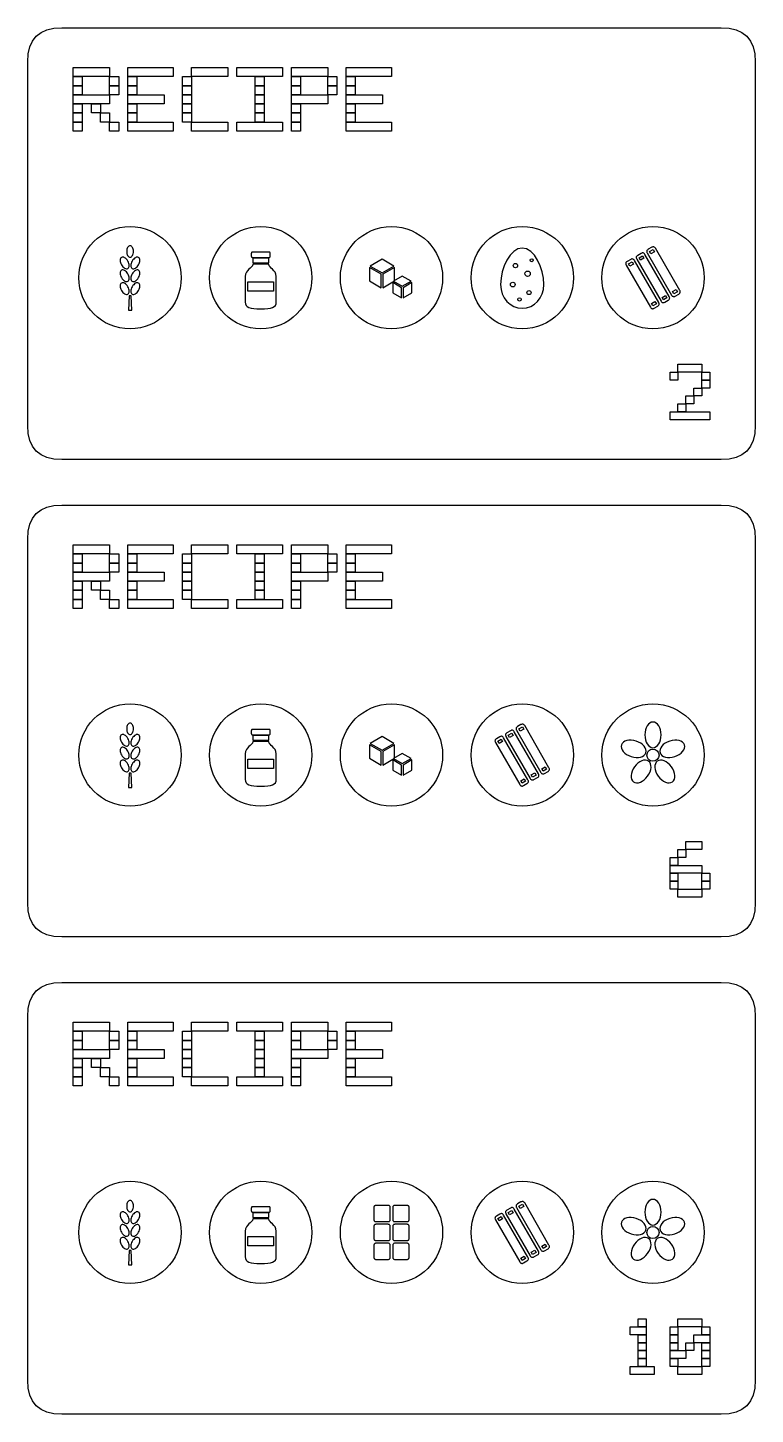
# Model space of a CAD drawing. Extents: x 4 to 272, y 4 to 252.
# Drawn here: x 72 to 136, y 130 to 252 of the extents above; entities that cross this region are included whole.
import ezdxf

# ---------------------------------------------------------------- set-up
doc = ezdxf.new("R2010")
doc.units = 0
doc.layers.add('CUT', color=1, linetype='CONTINUOUS')
doc.layers.add('RASTER', color=7, linetype='CONTINUOUS')

msp = doc.modelspace()

# ---------------------------------------------------------------- linework, layer by layer
at = {"layer": 'CUT'}
for points in [[(72, 249), (72.047, 249.703), (72.188, 250.313), (72.422, 250.828), (72.75, 251.25), (73.172, 251.578), (73.688, 251.813), (74.297, 251.953), (75, 252), (133, 252), (133.703, 251.953), (134.313, 251.813), (134.828, 251.578), (135.25, 251.25), (135.578, 250.828), (135.813, 250.313), (135.953, 249.703), (136, 249), (136, 217), (135.953, 216.297), (135.813, 215.688), (135.578, 215.172), (135.25, 214.75), (134.828, 214.422), (134.313, 214.188), (133.703, 214.047), (133, 214), (75, 214), (74.297, 214.047), (73.688, 214.188), (73.172, 214.422), (72.75, 214.75), (72.422, 215.172), (72.188, 215.688), (72.047, 216.297), (72, 217)], [(72, 207), (72.047, 207.703), (72.188, 208.313), (72.422, 208.828), (72.75, 209.25), (73.172, 209.578), (73.688, 209.813), (74.297, 209.953), (75, 210), (133, 210), (133.703, 209.953), (134.313, 209.813), (134.828, 209.578), (135.25, 209.25), (135.578, 208.828), (135.813, 208.313), (135.953, 207.703), (136, 207), (136, 175), (135.953, 174.297), (135.813, 173.688), (135.578, 173.172), (135.25, 172.75), (134.828, 172.422), (134.313, 172.188), (133.703, 172.047), (133, 172), (75, 172), (74.297, 172.047), (73.688, 172.188), (73.172, 172.422), (72.75, 172.75), (72.422, 173.172), (72.188, 173.688), (72.047, 174.297), (72, 175)], [(72, 165), (72.047, 165.703), (72.188, 166.313), (72.422, 166.828), (72.75, 167.25), (73.172, 167.578), (73.688, 167.813), (74.297, 167.953), (75, 168), (133, 168), (133.703, 167.953), (134.313, 167.813), (134.828, 167.578), (135.25, 167.25), (135.578, 166.828), (135.813, 166.313), (135.953, 165.703), (136, 165), (136, 133), (135.953, 132.297), (135.813, 131.688), (135.578, 131.172), (135.25, 130.75), (134.828, 130.422), (134.313, 130.188), (133.703, 130.047), (133, 130), (75, 130), (74.297, 130.047), (73.688, 130.188), (73.172, 130.422), (72.75, 130.75), (72.422, 131.172), (72.188, 131.688), (72.047, 132.297), (72, 133)]]:
    msp.add_lwpolyline(points, close=True, dxfattribs=at)
at = {"layer": 'RASTER'}
for points in [[(76, 248.5), (79.2, 248.5), (79.2, 247.7), (76, 247.7)], [(76, 247.7), (76.8, 247.7), (76.8, 246.9), (76, 246.9)], [(79.2, 247.7), (80, 247.7), (80, 246.9), (79.2, 246.9)], [(80.8, 248.5), (84.8, 248.5), (84.8, 247.7), (80.8, 247.7)], [(80.8, 247.7), (81.6, 247.7), (81.6, 246.9), (80.8, 246.9)], [(85.6, 247.7), (86.4, 247.7), (86.4, 246.9), (85.6, 246.9)], [(86.4, 248.5), (89.6, 248.5), (89.6, 247.7), (86.4, 247.7)], [(90.4, 248.5), (94.4, 248.5), (94.4, 247.7), (90.4, 247.7)], [(92, 247.7), (92.8, 247.7), (92.8, 246.9), (92, 246.9)], [(95.2, 248.5), (98.4, 248.5), (98.4, 247.7), (95.2, 247.7)], [(95.2, 247.7), (96, 247.7), (96, 246.9), (95.2, 246.9)], [(98.4, 247.7), (99.2, 247.7), (99.2, 246.9), (98.4, 246.9)], [(100, 248.5), (104, 248.5), (104, 247.7), (100, 247.7)], [(100, 247.7), (100.8, 247.7), (100.8, 246.9), (100, 246.9)], [(76, 246.9), (76.8, 246.9), (76.8, 246.1), (76, 246.1)], [(79.2, 246.9), (80, 246.9), (80, 246.1), (79.2, 246.1)], [(80.8, 246.9), (81.6, 246.9), (81.6, 246.1), (80.8, 246.1)], [(85.6, 246.9), (86.4, 246.9), (86.4, 246.1), (85.6, 246.1)], [(92, 246.9), (92.8, 246.9), (92.8, 246.1), (92, 246.1)], [(95.2, 246.9), (96, 246.9), (96, 246.1), (95.2, 246.1)], [(98.4, 246.9), (99.2, 246.9), (99.2, 246.1), (98.4, 246.1)], [(100, 246.9), (100.8, 246.9), (100.8, 246.1), (100, 246.1)], [(76, 246.1), (79.2, 246.1), (79.2, 245.3), (76, 245.3)], [(76, 245.3), (76.8, 245.3), (76.8, 244.5), (76, 244.5)], [(77.6, 245.3), (78.4, 245.3), (78.4, 244.5), (77.6, 244.5)], [(80.8, 246.1), (84, 246.1), (84, 245.3), (80.8, 245.3)], [(80.8, 245.3), (81.6, 245.3), (81.6, 244.5), (80.8, 244.5)], [(85.6, 246.1), (86.4, 246.1), (86.4, 245.3), (85.6, 245.3)], [(85.6, 245.3), (86.4, 245.3), (86.4, 244.5), (85.6, 244.5)], [(92, 246.1), (92.8, 246.1), (92.8, 245.3), (92, 245.3)], [(92, 245.3), (92.8, 245.3), (92.8, 244.5), (92, 244.5)], [(95.2, 246.1), (98.4, 246.1), (98.4, 245.3), (95.2, 245.3)], [(95.2, 245.3), (96, 245.3), (96, 244.5), (95.2, 244.5)], [(100, 246.1), (103.2, 246.1), (103.2, 245.3), (100, 245.3)], [(100, 245.3), (100.8, 245.3), (100.8, 244.5), (100, 244.5)], [(76, 244.5), (76.8, 244.5), (76.8, 243.7), (76, 243.7)], [(78.4, 244.5), (79.2, 244.5), (79.2, 243.7), (78.4, 243.7)], [(80.8, 244.5), (81.6, 244.5), (81.6, 243.7), (80.8, 243.7)], [(85.6, 244.5), (86.4, 244.5), (86.4, 243.7), (85.6, 243.7)], [(92, 244.5), (92.8, 244.5), (92.8, 243.7), (92, 243.7)], [(95.2, 244.5), (96, 244.5), (96, 243.7), (95.2, 243.7)], [(100, 244.5), (100.8, 244.5), (100.8, 243.7), (100, 243.7)], [(76, 243.7), (76.8, 243.7), (76.8, 242.9), (76, 242.9)], [(79.2, 243.7), (80, 243.7), (80, 242.9), (79.2, 242.9)], [(80.8, 243.7), (84.8, 243.7), (84.8, 242.9), (80.8, 242.9)], [(86.4, 243.7), (89.6, 243.7), (89.6, 242.9), (86.4, 242.9)], [(90.4, 243.7), (94.4, 243.7), (94.4, 242.9), (90.4, 242.9)], [(95.2, 243.7), (96, 243.7), (96, 242.9), (95.2, 242.9)], [(100, 243.7), (104, 243.7), (104, 242.9), (100, 242.9)], [(80.808, 231.47), (80.745, 231.565), (80.676, 231.648), (80.602, 231.715), (80.525, 231.768), (80.449, 231.803), (80.375, 231.821), (80.305, 231.818), (80.243, 231.795), (80.191, 231.753), (80.155, 231.694), (80.133, 231.621), (80.125, 231.537), (80.132, 231.445), (80.154, 231.347), (80.191, 231.245), (80.242, 231.143), (80.304, 231.048), (80.374, 230.966), (80.448, 230.898), (80.524, 230.846), (80.601, 230.81), (80.675, 230.793), (80.744, 230.795), (80.807, 230.818), (80.858, 230.861), (80.895, 230.92), (80.917, 230.993), (80.924, 231.077), (80.917, 231.169), (80.895, 231.267), (80.859, 231.368), (80.808, 231.47)], [(81.297, 232.317), (81.291, 232.418), (81.274, 232.513), (81.246, 232.599), (81.21, 232.674), (81.166, 232.735), (81.116, 232.782), (81.06, 232.811), (81, 232.822), (80.94, 232.811), (80.884, 232.782), (80.834, 232.735), (80.79, 232.674), (80.754, 232.599), (80.726, 232.513), (80.709, 232.418), (80.703, 232.317), (80.709, 232.215), (80.726, 232.12), (80.754, 232.034), (80.79, 231.96), (80.834, 231.898), (80.884, 231.851), (80.94, 231.822), (81, 231.812), (81.06, 231.822), (81.116, 231.851), (81.166, 231.898), (81.21, 231.96), (81.246, 232.034), (81.274, 232.12), (81.291, 232.215), (81.297, 232.317)], [(81.758, 231.143), (81.809, 231.245), (81.846, 231.347), (81.868, 231.445), (81.875, 231.537), (81.867, 231.621), (81.845, 231.694), (81.809, 231.753), (81.757, 231.795), (81.695, 231.818), (81.625, 231.821), (81.551, 231.803), (81.475, 231.768), (81.398, 231.715), (81.324, 231.648), (81.255, 231.565), (81.192, 231.47), (81.141, 231.368), (81.105, 231.267), (81.083, 231.169), (81.076, 231.077), (81.083, 230.993), (81.105, 230.92), (81.142, 230.861), (81.193, 230.818), (81.256, 230.795), (81.325, 230.793), (81.399, 230.81), (81.476, 230.846), (81.552, 230.898), (81.626, 230.966), (81.696, 231.048), (81.758, 231.143)], [(91.668, 232.138), (91.668, 231.901), (91.67, 231.873), (91.676, 231.849), (91.685, 231.828), (91.698, 231.812), (91.715, 231.799), (91.735, 231.789), (91.759, 231.784), (91.787, 231.782), (93.213, 231.782), (93.241, 231.784), (93.265, 231.789), (93.285, 231.799), (93.302, 231.812), (93.315, 231.828), (93.324, 231.849), (93.33, 231.873), (93.332, 231.901), (93.332, 232.138), (93.33, 232.166), (93.324, 232.19), (93.315, 232.211), (93.302, 232.228), (93.285, 232.24), (93.265, 232.25), (93.241, 232.255), (93.213, 232.257), (91.787, 232.257), (91.759, 232.255), (91.735, 232.25), (91.715, 232.24), (91.698, 232.228), (91.685, 232.211), (91.676, 232.19), (91.67, 232.166), (91.668, 232.138)], [(115.5, 232.614), (115.111, 232.534), (114.752, 232.313), (114.429, 231.975), (114.149, 231.544), (113.919, 231.047), (113.746, 230.509), (113.637, 229.953), (113.599, 229.406), (113.637, 228.976), (113.746, 228.58), (113.919, 228.226), (114.149, 227.921), (114.429, 227.672), (114.752, 227.485), (115.111, 227.368), (115.5, 227.327), (115.889, 227.368), (116.248, 227.485), (116.571, 227.672), (116.851, 227.921), (117.081, 228.226), (117.254, 228.58), (117.363, 228.976), (117.401, 229.406), (117.363, 229.953), (117.254, 230.509), (117.081, 231.047), (116.851, 231.544), (116.571, 231.975), (116.248, 232.313), (115.889, 232.534), (115.5, 232.614)], [(125.571, 231.644), (127.709, 227.94), (127.74, 227.894), (127.774, 227.858), (127.81, 227.832), (127.85, 227.816), (127.892, 227.81), (127.936, 227.814), (127.984, 227.829), (128.034, 227.853), (128.342, 228.031), (128.389, 228.062), (128.425, 228.096), (128.451, 228.133), (128.467, 228.172), (128.473, 228.214), (128.468, 228.259), (128.454, 228.306), (128.429, 228.356), (126.291, 232.06), (126.26, 232.106), (126.226, 232.142), (126.19, 232.168), (126.15, 232.184), (126.108, 232.19), (126.064, 232.186), (126.016, 232.171), (125.966, 232.147), (125.658, 231.969), (125.611, 231.938), (125.575, 231.904), (125.549, 231.867), (125.533, 231.828), (125.527, 231.786), (125.532, 231.741), (125.546, 231.694), (125.571, 231.644)], [(125.776, 231.763), (126.085, 231.941), (126.204, 231.735), (125.895, 231.557), (125.776, 231.763)], [(126.497, 232.179), (128.635, 228.475), (128.666, 228.428), (128.7, 228.392), (128.736, 228.366), (128.776, 228.35), (128.818, 228.344), (128.862, 228.349), (128.91, 228.363), (128.96, 228.388), (129.268, 228.566), (129.315, 228.597), (129.351, 228.631), (129.377, 228.667), (129.393, 228.707), (129.399, 228.748), (129.394, 228.793), (129.38, 228.841), (129.355, 228.891), (127.217, 232.594), (127.186, 232.641), (127.152, 232.677), (127.116, 232.703), (127.076, 232.719), (127.034, 232.725), (126.99, 232.72), (126.942, 232.706), (126.892, 232.681), (126.584, 232.503), (126.537, 232.472), (126.501, 232.438), (126.475, 232.402), (126.459, 232.363), (126.453, 232.321), (126.458, 232.276), (126.472, 232.229), (126.497, 232.179)], [(126.702, 232.297), (127.011, 232.476), (127.13, 232.27), (126.821, 232.092), (126.702, 232.297)], [(80.808, 230.342), (80.745, 230.437), (80.676, 230.519), (80.602, 230.587), (80.525, 230.639), (80.449, 230.675), (80.375, 230.692), (80.305, 230.69), (80.243, 230.667), (80.191, 230.624), (80.155, 230.565), (80.133, 230.492), (80.125, 230.408), (80.132, 230.316), (80.154, 230.218), (80.191, 230.117), (80.242, 230.015), (80.304, 229.92), (80.374, 229.837), (80.448, 229.77), (80.524, 229.717), (80.601, 229.682), (80.675, 229.664), (80.744, 229.667), (80.807, 229.69), (80.858, 229.732), (80.895, 229.791), (80.917, 229.864), (80.924, 229.948), (80.917, 230.04), (80.895, 230.138), (80.859, 230.24), (80.808, 230.342)], [(81.758, 230.015), (81.809, 230.117), (81.846, 230.218), (81.868, 230.316), (81.875, 230.408), (81.867, 230.492), (81.845, 230.565), (81.809, 230.624), (81.757, 230.667), (81.695, 230.69), (81.625, 230.692), (81.551, 230.675), (81.475, 230.639), (81.398, 230.587), (81.324, 230.519), (81.255, 230.437), (81.192, 230.342), (81.141, 230.24), (81.105, 230.138), (81.083, 230.04), (81.076, 229.948), (81.083, 229.864), (81.105, 229.791), (81.142, 229.732), (81.193, 229.69), (81.256, 229.667), (81.325, 229.664), (81.399, 229.682), (81.476, 229.717), (81.552, 229.77), (81.626, 229.837), (81.696, 229.92), (81.758, 230.015)], [(91.787, 231.188), (91.759, 231.064), (91.685, 230.954), (91.58, 230.85), (91.461, 230.743), (91.341, 230.624), (91.236, 230.486), (91.162, 230.321), (91.134, 230.119), (91.134, 227.862), (91.154, 227.7), (91.214, 227.568), (91.315, 227.465), (91.461, 227.386), (91.65, 227.33), (91.886, 227.294), (92.168, 227.274), (92.5, 227.268), (92.832, 227.274), (93.114, 227.294), (93.35, 227.33), (93.54, 227.386), (93.685, 227.465), (93.786, 227.568), (93.846, 227.7), (93.866, 227.862), (93.866, 230.119), (93.838, 230.321), (93.764, 230.486), (93.659, 230.624), (93.54, 230.743), (93.42, 230.85), (93.315, 230.954), (93.241, 231.064), (93.213, 231.188), (91.787, 231.188)], [(91.787, 231.723), (91.787, 231.307), (93.213, 231.307), (93.213, 231.723), (91.787, 231.723)], [(102.062, 230.909), (102.062, 229.721), (103.096, 229.127), (103.096, 230.315), (102.062, 230.909)], [(103.168, 231.628), (102.135, 231.034), (103.168, 230.44), (104.202, 231.034), (103.168, 231.628)], [(103.241, 230.315), (103.241, 229.127), (104.274, 229.721), (104.274, 230.909), (103.241, 230.315)], [(124.645, 231.109), (126.783, 227.406), (126.814, 227.359), (126.848, 227.323), (126.884, 227.297), (126.924, 227.281), (126.966, 227.275), (127.01, 227.28), (127.058, 227.294), (127.108, 227.319), (127.416, 227.497), (127.463, 227.528), (127.499, 227.562), (127.525, 227.598), (127.541, 227.637), (127.547, 227.679), (127.542, 227.724), (127.528, 227.771), (127.503, 227.821), (125.365, 231.525), (125.334, 231.572), (125.3, 231.608), (125.264, 231.634), (125.224, 231.65), (125.182, 231.656), (125.138, 231.651), (125.09, 231.637), (125.04, 231.612), (124.732, 231.434), (124.685, 231.403), (124.649, 231.369), (124.623, 231.333), (124.607, 231.293), (124.601, 231.252), (124.606, 231.207), (124.62, 231.159), (124.645, 231.109)], [(124.851, 231.228), (125.159, 231.406), (125.278, 231.201), (124.969, 231.022), (124.851, 231.228)], [(80.808, 229.213), (80.745, 229.308), (80.676, 229.39), (80.602, 229.458), (80.525, 229.511), (80.449, 229.546), (80.375, 229.563), (80.305, 229.561), (80.243, 229.538), (80.191, 229.495), (80.155, 229.436), (80.133, 229.364), (80.125, 229.28), (80.132, 229.187), (80.154, 229.089), (80.191, 228.988), (80.242, 228.886), (80.304, 228.791), (80.374, 228.709), (80.448, 228.641), (80.524, 228.589), (80.601, 228.553), (80.675, 228.536), (80.744, 228.538), (80.807, 228.561), (80.858, 228.604), (80.895, 228.663), (80.917, 228.736), (80.924, 228.82), (80.917, 228.912), (80.895, 229.01), (80.859, 229.111), (80.808, 229.213)], [(81.758, 228.886), (81.809, 228.988), (81.846, 229.089), (81.868, 229.187), (81.875, 229.28), (81.867, 229.364), (81.845, 229.436), (81.809, 229.495), (81.757, 229.538), (81.695, 229.561), (81.625, 229.563), (81.551, 229.546), (81.475, 229.511), (81.398, 229.458), (81.324, 229.39), (81.255, 229.308), (81.192, 229.213), (81.141, 229.111), (81.105, 229.01), (81.083, 228.912), (81.076, 228.82), (81.083, 228.736), (81.105, 228.663), (81.142, 228.604), (81.193, 228.561), (81.256, 228.538), (81.325, 228.536), (81.399, 228.553), (81.476, 228.589), (81.552, 228.641), (81.626, 228.709), (81.696, 228.791), (81.758, 228.886)], [(91.371, 229.644), (93.629, 229.644), (93.629, 228.812), (91.371, 228.812), (91.371, 229.644)], [(104.103, 229.572), (104.103, 228.681), (104.878, 228.236), (104.878, 229.127), (104.103, 229.572)], [(104.95, 230.143), (104.175, 229.697), (104.95, 229.252), (105.726, 229.697), (104.95, 230.143)], [(105.023, 229.127), (105.023, 228.236), (105.798, 228.681), (105.798, 229.572), (105.023, 229.127)], [(80.911, 228.396), (80.852, 227.149), (81.149, 227.149), (81.089, 228.396), (80.911, 228.396)], [(127.796, 228.265), (128.105, 228.443), (128.224, 228.237), (127.915, 228.059), (127.796, 228.265)], [(128.722, 228.799), (129.031, 228.978), (129.149, 228.772), (128.841, 228.594), (128.722, 228.799)], [(126.87, 227.73), (127.179, 227.908), (127.298, 227.703), (126.989, 227.524), (126.87, 227.73)], [(129.2, 222.4), (131.3, 222.4), (131.3, 221.7), (129.2, 221.7)], [(128.5, 221.7), (129.2, 221.7), (129.2, 221), (128.5, 221)], [(131.3, 221.7), (132, 221.7), (132, 221), (131.3, 221)], [(131.3, 221), (132, 221), (132, 220.3), (131.3, 220.3)], [(129.9, 219.6), (130.6, 219.6), (130.6, 218.9), (129.9, 218.9)], [(130.6, 220.3), (131.3, 220.3), (131.3, 219.6), (130.6, 219.6)], [(129.2, 218.9), (129.9, 218.9), (129.9, 218.2), (129.2, 218.2)], [(128.5, 218.2), (132, 218.2), (132, 217.5), (128.5, 217.5)], [(76, 206.5), (79.2, 206.5), (79.2, 205.7), (76, 205.7)], [(80.8, 206.5), (84.8, 206.5), (84.8, 205.7), (80.8, 205.7)], [(86.4, 206.5), (89.6, 206.5), (89.6, 205.7), (86.4, 205.7)], [(90.4, 206.5), (94.4, 206.5), (94.4, 205.7), (90.4, 205.7)], [(95.2, 206.5), (98.4, 206.5), (98.4, 205.7), (95.2, 205.7)], [(100, 206.5), (104, 206.5), (104, 205.7), (100, 205.7)], [(76, 205.7), (76.8, 205.7), (76.8, 204.9), (76, 204.9)], [(79.2, 205.7), (80, 205.7), (80, 204.9), (79.2, 204.9)], [(80.8, 205.7), (81.6, 205.7), (81.6, 204.9), (80.8, 204.9)], [(85.6, 205.7), (86.4, 205.7), (86.4, 204.9), (85.6, 204.9)], [(92, 205.7), (92.8, 205.7), (92.8, 204.9), (92, 204.9)], [(95.2, 205.7), (96, 205.7), (96, 204.9), (95.2, 204.9)], [(98.4, 205.7), (99.2, 205.7), (99.2, 204.9), (98.4, 204.9)], [(100, 205.7), (100.8, 205.7), (100.8, 204.9), (100, 204.9)], [(76, 204.9), (76.8, 204.9), (76.8, 204.1), (76, 204.1)], [(76, 204.1), (79.2, 204.1), (79.2, 203.3), (76, 203.3)], [(79.2, 204.9), (80, 204.9), (80, 204.1), (79.2, 204.1)], [(80.8, 204.9), (81.6, 204.9), (81.6, 204.1), (80.8, 204.1)], [(80.8, 204.1), (84, 204.1), (84, 203.3), (80.8, 203.3)], [(85.6, 204.9), (86.4, 204.9), (86.4, 204.1), (85.6, 204.1)], [(85.6, 204.1), (86.4, 204.1), (86.4, 203.3), (85.6, 203.3)], [(92, 204.9), (92.8, 204.9), (92.8, 204.1), (92, 204.1)], [(92, 204.1), (92.8, 204.1), (92.8, 203.3), (92, 203.3)], [(95.2, 204.9), (96, 204.9), (96, 204.1), (95.2, 204.1)], [(95.2, 204.1), (98.4, 204.1), (98.4, 203.3), (95.2, 203.3)], [(98.4, 204.9), (99.2, 204.9), (99.2, 204.1), (98.4, 204.1)], [(100, 204.9), (100.8, 204.9), (100.8, 204.1), (100, 204.1)], [(100, 204.1), (103.2, 204.1), (103.2, 203.3), (100, 203.3)], [(76, 203.3), (76.8, 203.3), (76.8, 202.5), (76, 202.5)], [(77.6, 203.3), (78.4, 203.3), (78.4, 202.5), (77.6, 202.5)], [(80.8, 203.3), (81.6, 203.3), (81.6, 202.5), (80.8, 202.5)], [(85.6, 203.3), (86.4, 203.3), (86.4, 202.5), (85.6, 202.5)], [(92, 203.3), (92.8, 203.3), (92.8, 202.5), (92, 202.5)], [(95.2, 203.3), (96, 203.3), (96, 202.5), (95.2, 202.5)], [(100, 203.3), (100.8, 203.3), (100.8, 202.5), (100, 202.5)], [(76, 202.5), (76.8, 202.5), (76.8, 201.7), (76, 201.7)], [(76, 201.7), (76.8, 201.7), (76.8, 200.9), (76, 200.9)], [(78.4, 202.5), (79.2, 202.5), (79.2, 201.7), (78.4, 201.7)], [(79.2, 201.7), (80, 201.7), (80, 200.9), (79.2, 200.9)], [(80.8, 202.5), (81.6, 202.5), (81.6, 201.7), (80.8, 201.7)], [(80.8, 201.7), (84.8, 201.7), (84.8, 200.9), (80.8, 200.9)], [(85.6, 202.5), (86.4, 202.5), (86.4, 201.7), (85.6, 201.7)], [(86.4, 201.7), (89.6, 201.7), (89.6, 200.9), (86.4, 200.9)], [(90.4, 201.7), (94.4, 201.7), (94.4, 200.9), (90.4, 200.9)], [(92, 202.5), (92.8, 202.5), (92.8, 201.7), (92, 201.7)], [(95.2, 202.5), (96, 202.5), (96, 201.7), (95.2, 201.7)], [(95.2, 201.7), (96, 201.7), (96, 200.9), (95.2, 200.9)], [(100, 202.5), (100.8, 202.5), (100.8, 201.7), (100, 201.7)], [(100, 201.7), (104, 201.7), (104, 200.9), (100, 200.9)], [(81.297, 190.317), (81.291, 190.418), (81.274, 190.513), (81.246, 190.599), (81.21, 190.674), (81.166, 190.735), (81.116, 190.782), (81.06, 190.811), (81, 190.822), (80.94, 190.811), (80.884, 190.782), (80.834, 190.735), (80.79, 190.674), (80.754, 190.599), (80.726, 190.513), (80.709, 190.418), (80.703, 190.317), (80.709, 190.215), (80.726, 190.12), (80.754, 190.034), (80.79, 189.96), (80.834, 189.898), (80.884, 189.851), (80.94, 189.822), (81, 189.812), (81.06, 189.822), (81.116, 189.851), (81.166, 189.898), (81.21, 189.96), (81.246, 190.034), (81.274, 190.12), (81.291, 190.215), (81.297, 190.317)], [(114.997, 190.179), (117.135, 186.475), (117.166, 186.428), (117.2, 186.392), (117.236, 186.366), (117.276, 186.35), (117.318, 186.344), (117.362, 186.349), (117.41, 186.363), (117.46, 186.388), (117.768, 186.566), (117.815, 186.597), (117.851, 186.631), (117.877, 186.667), (117.893, 186.707), (117.899, 186.748), (117.894, 186.793), (117.88, 186.841), (117.855, 186.891), (115.717, 190.594), (115.686, 190.641), (115.652, 190.677), (115.616, 190.703), (115.576, 190.719), (115.534, 190.725), (115.49, 190.72), (115.442, 190.706), (115.392, 190.681), (115.084, 190.503), (115.037, 190.472), (115.001, 190.438), (114.975, 190.402), (114.959, 190.363), (114.953, 190.321), (114.958, 190.276), (114.972, 190.229), (114.997, 190.179)], [(115.202, 190.297), (115.511, 190.476), (115.63, 190.27), (115.321, 190.092), (115.202, 190.297)], [(127.713, 189.782), (127.698, 190.009), (127.657, 190.221), (127.591, 190.413), (127.504, 190.58), (127.399, 190.718), (127.277, 190.822), (127.144, 190.888), (127, 190.911), (126.856, 190.888), (126.723, 190.822), (126.601, 190.718), (126.496, 190.58), (126.409, 190.413), (126.343, 190.221), (126.302, 190.009), (126.287, 189.782), (126.302, 189.555), (126.343, 189.343), (126.409, 189.151), (126.496, 188.984), (126.601, 188.846), (126.723, 188.742), (126.856, 188.676), (127, 188.653), (127.144, 188.676), (127.277, 188.742), (127.399, 188.846), (127.504, 188.984), (127.591, 189.151), (127.657, 189.343), (127.698, 189.555), (127.713, 189.782)], [(80.808, 189.47), (80.745, 189.565), (80.676, 189.648), (80.602, 189.715), (80.525, 189.768), (80.449, 189.803), (80.375, 189.821), (80.305, 189.818), (80.243, 189.795), (80.191, 189.753), (80.155, 189.694), (80.133, 189.621), (80.125, 189.537), (80.132, 189.445), (80.154, 189.347), (80.191, 189.245), (80.242, 189.143), (80.304, 189.048), (80.374, 188.966), (80.448, 188.898), (80.524, 188.846), (80.601, 188.81), (80.675, 188.793), (80.744, 188.795), (80.807, 188.818), (80.858, 188.861), (80.895, 188.92), (80.917, 188.993), (80.924, 189.077), (80.917, 189.169), (80.895, 189.267), (80.859, 189.368), (80.808, 189.47)], [(81.758, 189.143), (81.809, 189.245), (81.846, 189.347), (81.868, 189.445), (81.875, 189.537), (81.867, 189.621), (81.845, 189.694), (81.809, 189.753), (81.757, 189.795), (81.695, 189.818), (81.625, 189.821), (81.551, 189.803), (81.475, 189.768), (81.398, 189.715), (81.324, 189.648), (81.255, 189.565), (81.192, 189.47), (81.141, 189.368), (81.105, 189.267), (81.083, 189.169), (81.076, 189.077), (81.083, 188.993), (81.105, 188.92), (81.142, 188.861), (81.193, 188.818), (81.256, 188.795), (81.325, 188.793), (81.399, 188.81), (81.476, 188.846), (81.552, 188.898), (81.626, 188.966), (81.696, 189.048), (81.758, 189.143)], [(91.787, 189.188), (91.759, 189.064), (91.685, 188.954), (91.58, 188.85), (91.461, 188.743), (91.341, 188.624), (91.236, 188.486), (91.162, 188.321), (91.134, 188.119), (91.134, 185.862), (91.154, 185.7), (91.214, 185.568), (91.315, 185.465), (91.461, 185.386), (91.65, 185.33), (91.886, 185.294), (92.168, 185.274), (92.5, 185.268), (92.832, 185.274), (93.114, 185.294), (93.35, 185.33), (93.54, 185.386), (93.685, 185.465), (93.786, 185.568), (93.846, 185.7), (93.866, 185.862), (93.866, 188.119), (93.838, 188.321), (93.764, 188.486), (93.659, 188.624), (93.54, 188.743), (93.42, 188.85), (93.315, 188.954), (93.241, 189.064), (93.213, 189.188), (91.787, 189.188)], [(91.668, 190.138), (91.668, 189.901), (91.67, 189.873), (91.676, 189.849), (91.685, 189.828), (91.698, 189.812), (91.715, 189.799), (91.735, 189.789), (91.759, 189.784), (91.787, 189.782), (93.213, 189.782), (93.241, 189.784), (93.265, 189.789), (93.285, 189.799), (93.302, 189.812), (93.315, 189.828), (93.324, 189.849), (93.33, 189.873), (93.332, 189.901), (93.332, 190.138), (93.33, 190.166), (93.324, 190.19), (93.315, 190.211), (93.302, 190.228), (93.285, 190.24), (93.265, 190.25), (93.241, 190.255), (93.213, 190.257), (91.787, 190.257), (91.759, 190.255), (91.735, 190.25), (91.715, 190.24), (91.698, 190.228), (91.685, 190.211), (91.676, 190.19), (91.67, 190.166), (91.668, 190.138)], [(91.787, 189.723), (91.787, 189.307), (93.213, 189.307), (93.213, 189.723), (91.787, 189.723)], [(103.168, 189.628), (102.135, 189.034), (103.168, 188.44), (104.202, 189.034), (103.168, 189.628)], [(113.145, 189.109), (115.283, 185.406), (115.314, 185.359), (115.348, 185.323), (115.384, 185.297), (115.424, 185.281), (115.466, 185.275), (115.51, 185.28), (115.558, 185.294), (115.608, 185.319), (115.916, 185.497), (115.963, 185.528), (115.999, 185.562), (116.025, 185.598), (116.041, 185.637), (116.047, 185.679), (116.042, 185.724), (116.028, 185.771), (116.003, 185.821), (113.865, 189.525), (113.834, 189.572), (113.8, 189.608), (113.764, 189.634), (113.724, 189.65), (113.682, 189.656), (113.638, 189.651), (113.59, 189.637), (113.54, 189.612), (113.232, 189.434), (113.185, 189.403), (113.149, 189.369), (113.123, 189.333), (113.107, 189.293), (113.101, 189.252), (113.106, 189.207), (113.12, 189.159), (113.145, 189.109)], [(113.351, 189.228), (113.659, 189.406), (113.778, 189.201), (113.469, 189.022), (113.351, 189.228)], [(114.071, 189.644), (116.209, 185.94), (116.24, 185.894), (116.274, 185.858), (116.31, 185.832), (116.35, 185.816), (116.392, 185.81), (116.436, 185.814), (116.484, 185.829), (116.534, 185.853), (116.842, 186.031), (116.889, 186.062), (116.925, 186.096), (116.951, 186.133), (116.967, 186.172), (116.973, 186.214), (116.968, 186.259), (116.954, 186.306), (116.929, 186.356), (114.791, 190.06), (114.76, 190.106), (114.726, 190.142), (114.69, 190.168), (114.65, 190.184), (114.608, 190.19), (114.564, 190.186), (114.516, 190.171), (114.466, 190.147), (114.158, 189.969), (114.111, 189.938), (114.075, 189.904), (114.049, 189.867), (114.033, 189.828), (114.027, 189.786), (114.032, 189.741), (114.046, 189.694), (114.071, 189.644)], [(114.276, 189.763), (114.585, 189.941), (114.704, 189.735), (114.395, 189.557), (114.276, 189.763)], [(125.525, 189.229), (125.305, 189.285), (125.09, 189.311), (124.888, 189.308), (124.702, 189.277), (124.538, 189.219), (124.402, 189.136), (124.298, 189.029), (124.232, 188.899), (124.209, 188.756), (124.23, 188.608), (124.292, 188.461), (124.39, 188.318), (124.522, 188.184), (124.684, 188.062), (124.873, 187.957), (125.085, 187.873), (125.306, 187.816), (125.52, 187.79), (125.723, 187.794), (125.908, 187.825), (126.072, 187.882), (126.208, 187.965), (126.312, 188.072), (126.379, 188.202), (126.401, 188.346), (126.38, 188.493), (126.318, 188.641), (126.22, 188.783), (126.088, 188.918), (125.926, 189.04), (125.737, 189.145), (125.525, 189.229)], [(128.915, 187.873), (129.127, 187.957), (129.316, 188.062), (129.478, 188.184), (129.61, 188.318), (129.708, 188.461), (129.77, 188.608), (129.791, 188.756), (129.768, 188.899), (129.702, 189.029), (129.598, 189.136), (129.462, 189.219), (129.298, 189.277), (129.112, 189.308), (128.91, 189.311), (128.695, 189.285), (128.475, 189.229), (128.263, 189.145), (128.074, 189.04), (127.912, 188.918), (127.78, 188.783), (127.682, 188.641), (127.62, 188.493), (127.599, 188.346), (127.621, 188.202), (127.688, 188.072), (127.792, 187.965), (127.928, 187.882), (128.092, 187.825), (128.277, 187.794), (128.48, 187.79), (128.694, 187.816), (128.915, 187.873)], [(80.808, 188.342), (80.745, 188.437), (80.676, 188.519), (80.602, 188.587), (80.525, 188.639), (80.449, 188.675), (80.375, 188.692), (80.305, 188.69), (80.243, 188.667), (80.191, 188.624), (80.155, 188.565), (80.133, 188.492), (80.125, 188.408), (80.132, 188.316), (80.154, 188.218), (80.191, 188.117), (80.242, 188.015), (80.304, 187.92), (80.374, 187.837), (80.448, 187.77), (80.524, 187.717), (80.601, 187.682), (80.675, 187.664), (80.744, 187.667), (80.807, 187.69), (80.858, 187.732), (80.895, 187.791), (80.917, 187.864), (80.924, 187.948), (80.917, 188.04), (80.895, 188.138), (80.859, 188.24), (80.808, 188.342)], [(81.758, 188.015), (81.809, 188.117), (81.846, 188.218), (81.868, 188.316), (81.875, 188.408), (81.867, 188.492), (81.845, 188.565), (81.809, 188.624), (81.757, 188.667), (81.695, 188.69), (81.625, 188.692), (81.551, 188.675), (81.475, 188.639), (81.398, 188.587), (81.324, 188.519), (81.255, 188.437), (81.192, 188.342), (81.141, 188.24), (81.105, 188.138), (81.083, 188.04), (81.076, 187.948), (81.083, 187.864), (81.105, 187.791), (81.142, 187.732), (81.193, 187.69), (81.256, 187.667), (81.325, 187.664), (81.399, 187.682), (81.476, 187.717), (81.552, 187.77), (81.626, 187.837), (81.696, 187.92), (81.758, 188.015)], [(102.062, 188.909), (102.062, 187.721), (103.096, 187.127), (103.096, 188.315), (102.062, 188.909)], [(103.241, 188.315), (103.241, 187.127), (104.274, 187.721), (104.274, 188.909), (103.241, 188.315)], [(104.95, 188.143), (104.175, 187.697), (104.95, 187.252), (105.726, 187.697), (104.95, 188.143)], [(80.808, 187.213), (80.745, 187.308), (80.676, 187.39), (80.602, 187.458), (80.525, 187.511), (80.449, 187.546), (80.375, 187.563), (80.305, 187.561), (80.243, 187.538), (80.191, 187.495), (80.155, 187.436), (80.133, 187.364), (80.125, 187.28), (80.132, 187.187), (80.154, 187.089), (80.191, 186.988), (80.242, 186.886), (80.304, 186.791), (80.374, 186.709), (80.448, 186.641), (80.524, 186.589), (80.601, 186.553), (80.675, 186.536), (80.744, 186.538), (80.807, 186.561), (80.858, 186.604), (80.895, 186.663), (80.917, 186.736), (80.924, 186.82), (80.917, 186.912), (80.895, 187.01), (80.859, 187.111), (80.808, 187.213)], [(81.758, 186.886), (81.809, 186.988), (81.846, 187.089), (81.868, 187.187), (81.875, 187.28), (81.867, 187.364), (81.845, 187.436), (81.809, 187.495), (81.757, 187.538), (81.695, 187.561), (81.625, 187.563), (81.551, 187.546), (81.475, 187.511), (81.398, 187.458), (81.324, 187.39), (81.255, 187.308), (81.192, 187.213), (81.141, 187.111), (81.105, 187.01), (81.083, 186.912), (81.076, 186.82), (81.083, 186.736), (81.105, 186.663), (81.142, 186.604), (81.193, 186.561), (81.256, 186.538), (81.325, 186.536), (81.399, 186.553), (81.476, 186.589), (81.552, 186.641), (81.626, 186.709), (81.696, 186.791), (81.758, 186.886)], [(91.371, 187.644), (93.629, 187.644), (93.629, 186.812), (91.371, 186.812), (91.371, 187.644)], [(104.103, 187.572), (104.103, 186.681), (104.878, 186.236), (104.878, 187.127), (104.103, 187.572)], [(105.023, 187.127), (105.023, 186.236), (105.798, 186.681), (105.798, 187.572), (105.023, 187.127)], [(117.222, 186.799), (117.531, 186.978), (117.649, 186.772), (117.341, 186.594), (117.222, 186.799)], [(125.376, 186.977), (125.254, 186.785), (125.163, 186.589), (125.103, 186.395), (125.076, 186.209), (125.08, 186.035), (125.117, 185.88), (125.186, 185.748), (125.289, 185.645), (125.419, 185.579), (125.566, 185.554), (125.725, 185.567), (125.891, 185.616), (126.06, 185.7), (126.226, 185.817), (126.384, 185.964), (126.529, 186.139), (126.651, 186.332), (126.742, 186.528), (126.802, 186.721), (126.829, 186.908), (126.825, 187.081), (126.788, 187.237), (126.719, 187.368), (126.616, 187.471), (126.486, 187.537), (126.339, 187.563), (126.18, 187.55), (126.014, 187.5), (125.845, 187.416), (125.679, 187.3), (125.521, 187.153), (125.376, 186.977)], [(127.471, 186.139), (127.616, 185.964), (127.774, 185.817), (127.94, 185.7), (128.109, 185.616), (128.275, 185.567), (128.434, 185.554), (128.581, 185.579), (128.711, 185.645), (128.814, 185.748), (128.883, 185.88), (128.92, 186.035), (128.924, 186.209), (128.897, 186.395), (128.837, 186.589), (128.746, 186.785), (128.624, 186.977), (128.479, 187.153), (128.321, 187.3), (128.155, 187.416), (127.986, 187.5), (127.82, 187.55), (127.661, 187.563), (127.514, 187.537), (127.384, 187.471), (127.281, 187.368), (127.212, 187.237), (127.175, 187.081), (127.171, 186.908), (127.198, 186.721), (127.258, 186.528), (127.349, 186.332), (127.471, 186.139)], [(80.911, 186.396), (80.852, 185.149), (81.149, 185.149), (81.089, 186.396), (80.911, 186.396)], [(115.37, 185.73), (115.679, 185.908), (115.798, 185.703), (115.489, 185.524), (115.37, 185.73)], [(116.296, 186.265), (116.605, 186.443), (116.724, 186.237), (116.415, 186.059), (116.296, 186.265)], [(129.2, 179.7), (129.9, 179.7), (129.9, 179), (129.2, 179)], [(129.9, 180.4), (131.3, 180.4), (131.3, 179.7), (129.9, 179.7)], [(128.5, 179), (129.2, 179), (129.2, 178.3), (128.5, 178.3)], [(128.5, 178.3), (131.3, 178.3), (131.3, 177.6), (128.5, 177.6)], [(128.5, 177.6), (129.2, 177.6), (129.2, 176.9), (128.5, 176.9)], [(128.5, 176.9), (129.2, 176.9), (129.2, 176.2), (128.5, 176.2)], [(131.3, 177.6), (132, 177.6), (132, 176.9), (131.3, 176.9)], [(131.3, 176.9), (132, 176.9), (132, 176.2), (131.3, 176.2)], [(129.2, 176.2), (131.3, 176.2), (131.3, 175.5), (129.2, 175.5)], [(76, 164.5), (79.2, 164.5), (79.2, 163.7), (76, 163.7)], [(76, 163.7), (76.8, 163.7), (76.8, 162.9), (76, 162.9)], [(79.2, 163.7), (80, 163.7), (80, 162.9), (79.2, 162.9)], [(80.8, 164.5), (84.8, 164.5), (84.8, 163.7), (80.8, 163.7)], [(80.8, 163.7), (81.6, 163.7), (81.6, 162.9), (80.8, 162.9)], [(85.6, 163.7), (86.4, 163.7), (86.4, 162.9), (85.6, 162.9)], [(86.4, 164.5), (89.6, 164.5), (89.6, 163.7), (86.4, 163.7)], [(90.4, 164.5), (94.4, 164.5), (94.4, 163.7), (90.4, 163.7)], [(92, 163.7), (92.8, 163.7), (92.8, 162.9), (92, 162.9)], [(95.2, 164.5), (98.4, 164.5), (98.4, 163.7), (95.2, 163.7)], [(95.2, 163.7), (96, 163.7), (96, 162.9), (95.2, 162.9)], [(98.4, 163.7), (99.2, 163.7), (99.2, 162.9), (98.4, 162.9)], [(100, 164.5), (104, 164.5), (104, 163.7), (100, 163.7)], [(100, 163.7), (100.8, 163.7), (100.8, 162.9), (100, 162.9)], [(76, 162.9), (76.8, 162.9), (76.8, 162.1), (76, 162.1)], [(79.2, 162.9), (80, 162.9), (80, 162.1), (79.2, 162.1)], [(80.8, 162.9), (81.6, 162.9), (81.6, 162.1), (80.8, 162.1)], [(85.6, 162.9), (86.4, 162.9), (86.4, 162.1), (85.6, 162.1)], [(92, 162.9), (92.8, 162.9), (92.8, 162.1), (92, 162.1)], [(95.2, 162.9), (96, 162.9), (96, 162.1), (95.2, 162.1)], [(98.4, 162.9), (99.2, 162.9), (99.2, 162.1), (98.4, 162.1)], [(100, 162.9), (100.8, 162.9), (100.8, 162.1), (100, 162.1)], [(76, 162.1), (79.2, 162.1), (79.2, 161.3), (76, 161.3)], [(76, 161.3), (76.8, 161.3), (76.8, 160.5), (76, 160.5)], [(77.6, 161.3), (78.4, 161.3), (78.4, 160.5), (77.6, 160.5)], [(80.8, 162.1), (84, 162.1), (84, 161.3), (80.8, 161.3)], [(80.8, 161.3), (81.6, 161.3), (81.6, 160.5), (80.8, 160.5)], [(85.6, 162.1), (86.4, 162.1), (86.4, 161.3), (85.6, 161.3)], [(85.6, 161.3), (86.4, 161.3), (86.4, 160.5), (85.6, 160.5)], [(92, 162.1), (92.8, 162.1), (92.8, 161.3), (92, 161.3)], [(92, 161.3), (92.8, 161.3), (92.8, 160.5), (92, 160.5)], [(95.2, 162.1), (98.4, 162.1), (98.4, 161.3), (95.2, 161.3)], [(95.2, 161.3), (96, 161.3), (96, 160.5), (95.2, 160.5)], [(100, 162.1), (103.2, 162.1), (103.2, 161.3), (100, 161.3)], [(100, 161.3), (100.8, 161.3), (100.8, 160.5), (100, 160.5)], [(76, 160.5), (76.8, 160.5), (76.8, 159.7), (76, 159.7)], [(78.4, 160.5), (79.2, 160.5), (79.2, 159.7), (78.4, 159.7)], [(80.8, 160.5), (81.6, 160.5), (81.6, 159.7), (80.8, 159.7)], [(85.6, 160.5), (86.4, 160.5), (86.4, 159.7), (85.6, 159.7)], [(92, 160.5), (92.8, 160.5), (92.8, 159.7), (92, 159.7)], [(95.2, 160.5), (96, 160.5), (96, 159.7), (95.2, 159.7)], [(100, 160.5), (100.8, 160.5), (100.8, 159.7), (100, 159.7)], [(76, 159.7), (76.8, 159.7), (76.8, 158.9), (76, 158.9)], [(79.2, 159.7), (80, 159.7), (80, 158.9), (79.2, 158.9)], [(80.8, 159.7), (84.8, 159.7), (84.8, 158.9), (80.8, 158.9)], [(86.4, 159.7), (89.6, 159.7), (89.6, 158.9), (86.4, 158.9)], [(90.4, 159.7), (94.4, 159.7), (94.4, 158.9), (90.4, 158.9)], [(95.2, 159.7), (96, 159.7), (96, 158.9), (95.2, 158.9)], [(100, 159.7), (104, 159.7), (104, 158.9), (100, 158.9)], [(127.713, 147.782), (127.698, 148.009), (127.657, 148.221), (127.591, 148.413), (127.504, 148.58), (127.399, 148.718), (127.277, 148.822), (127.144, 148.888), (127, 148.911), (126.856, 148.888), (126.723, 148.822), (126.601, 148.718), (126.496, 148.58), (126.409, 148.413), (126.343, 148.221), (126.302, 148.009), (126.287, 147.782), (126.302, 147.555), (126.343, 147.343), (126.409, 147.151), (126.496, 146.984), (126.601, 146.846), (126.723, 146.742), (126.856, 146.676), (127, 146.653), (127.144, 146.676), (127.277, 146.742), (127.399, 146.846), (127.504, 146.984), (127.591, 147.151), (127.657, 147.343), (127.698, 147.555), (127.713, 147.782)], [(80.808, 147.47), (80.745, 147.565), (80.676, 147.648), (80.602, 147.715), (80.525, 147.768), (80.449, 147.803), (80.375, 147.821), (80.305, 147.818), (80.243, 147.795), (80.191, 147.753), (80.155, 147.694), (80.133, 147.621), (80.125, 147.537), (80.132, 147.445), (80.154, 147.347), (80.191, 147.245), (80.242, 147.143), (80.304, 147.048), (80.374, 146.966), (80.448, 146.898), (80.524, 146.846), (80.601, 146.81), (80.675, 146.793), (80.744, 146.795), (80.807, 146.818), (80.858, 146.861), (80.895, 146.92), (80.917, 146.993), (80.924, 147.077), (80.917, 147.169), (80.895, 147.267), (80.859, 147.368), (80.808, 147.47)], [(81.297, 148.317), (81.291, 148.418), (81.274, 148.513), (81.246, 148.599), (81.21, 148.674), (81.166, 148.735), (81.116, 148.782), (81.06, 148.811), (81, 148.822), (80.94, 148.811), (80.884, 148.782), (80.834, 148.735), (80.79, 148.674), (80.754, 148.599), (80.726, 148.513), (80.709, 148.418), (80.703, 148.317), (80.709, 148.215), (80.726, 148.12), (80.754, 148.034), (80.79, 147.96), (80.834, 147.898), (80.884, 147.851), (80.94, 147.822), (81, 147.812), (81.06, 147.822), (81.116, 147.851), (81.166, 147.898), (81.21, 147.96), (81.246, 148.034), (81.274, 148.12), (81.291, 148.215), (81.297, 148.317)], [(81.758, 147.143), (81.809, 147.245), (81.846, 147.347), (81.868, 147.445), (81.875, 147.537), (81.867, 147.621), (81.845, 147.694), (81.809, 147.753), (81.757, 147.795), (81.695, 147.818), (81.625, 147.821), (81.551, 147.803), (81.475, 147.768), (81.398, 147.715), (81.324, 147.648), (81.255, 147.565), (81.192, 147.47), (81.141, 147.368), (81.105, 147.267), (81.083, 147.169), (81.076, 147.077), (81.083, 146.993), (81.105, 146.92), (81.142, 146.861), (81.193, 146.818), (81.256, 146.795), (81.325, 146.793), (81.399, 146.81), (81.476, 146.846), (81.552, 146.898), (81.626, 146.966), (81.696, 147.048), (81.758, 147.143)], [(91.668, 148.138), (91.668, 147.901), (91.67, 147.873), (91.676, 147.849), (91.685, 147.828), (91.698, 147.812), (91.715, 147.799), (91.735, 147.789), (91.759, 147.784), (91.787, 147.782), (93.213, 147.782), (93.241, 147.784), (93.265, 147.789), (93.285, 147.799), (93.302, 147.812), (93.315, 147.828), (93.324, 147.849), (93.33, 147.873), (93.332, 147.901), (93.332, 148.138), (93.33, 148.166), (93.324, 148.19), (93.315, 148.211), (93.302, 148.228), (93.285, 148.24), (93.265, 148.25), (93.241, 148.255), (93.213, 148.257), (91.787, 148.257), (91.759, 148.255), (91.735, 148.25), (91.715, 148.24), (91.698, 148.228), (91.685, 148.211), (91.676, 148.19), (91.67, 148.166), (91.668, 148.138)], [(91.787, 147.723), (91.787, 147.307), (93.213, 147.307), (93.213, 147.723), (91.787, 147.723)], [(102.456, 148.198), (102.456, 147.129), (102.458, 147.087), (102.467, 147.051), (102.481, 147.02), (102.5, 146.995), (102.525, 146.975), (102.556, 146.962), (102.592, 146.953), (102.634, 146.95), (103.703, 146.95), (103.745, 146.953), (103.781, 146.962), (103.812, 146.975), (103.837, 146.995), (103.856, 147.02), (103.87, 147.051), (103.878, 147.087), (103.881, 147.129), (103.881, 148.198), (103.878, 148.24), (103.87, 148.276), (103.856, 148.306), (103.837, 148.331), (103.812, 148.351), (103.781, 148.365), (103.745, 148.373), (103.703, 148.376), (102.634, 148.376), (102.592, 148.373), (102.556, 148.365), (102.525, 148.351), (102.5, 148.331), (102.481, 148.306), (102.467, 148.276), (102.458, 148.24), (102.456, 148.198)], [(104.119, 148.198), (104.119, 147.129), (104.122, 147.087), (104.13, 147.051), (104.144, 147.02), (104.163, 146.995), (104.188, 146.975), (104.219, 146.962), (104.255, 146.953), (104.297, 146.95), (105.366, 146.95), (105.408, 146.953), (105.444, 146.962), (105.475, 146.975), (105.5, 146.995), (105.519, 147.02), (105.533, 147.051), (105.542, 147.087), (105.544, 147.129), (105.544, 148.198), (105.542, 148.24), (105.533, 148.276), (105.519, 148.306), (105.5, 148.331), (105.475, 148.351), (105.444, 148.365), (105.408, 148.373), (105.366, 148.376), (104.297, 148.376), (104.255, 148.373), (104.219, 148.365), (104.188, 148.351), (104.163, 148.331), (104.144, 148.306), (104.13, 148.276), (104.122, 148.24), (104.119, 148.198)], [(113.145, 147.109), (115.283, 143.406), (115.314, 143.359), (115.348, 143.323), (115.384, 143.297), (115.424, 143.281), (115.466, 143.275), (115.51, 143.28), (115.558, 143.294), (115.608, 143.319), (115.916, 143.497), (115.963, 143.528), (115.999, 143.562), (116.025, 143.598), (116.041, 143.637), (116.047, 143.679), (116.042, 143.724), (116.028, 143.771), (116.003, 143.821), (113.865, 147.525), (113.834, 147.572), (113.8, 147.608), (113.764, 147.634), (113.724, 147.65), (113.682, 147.656), (113.638, 147.651), (113.59, 147.637), (113.54, 147.612), (113.232, 147.434), (113.185, 147.403), (113.149, 147.369), (113.123, 147.333), (113.107, 147.293), (113.101, 147.252), (113.106, 147.207), (113.12, 147.159), (113.145, 147.109)], [(114.071, 147.644), (116.209, 143.94), (116.24, 143.894), (116.274, 143.858), (116.31, 143.832), (116.35, 143.816), (116.392, 143.81), (116.436, 143.814), (116.484, 143.829), (116.534, 143.853), (116.842, 144.031), (116.889, 144.062), (116.925, 144.096), (116.951, 144.133), (116.967, 144.172), (116.973, 144.214), (116.968, 144.259), (116.954, 144.306), (116.929, 144.356), (114.791, 148.06), (114.76, 148.106), (114.726, 148.142), (114.69, 148.168), (114.65, 148.184), (114.608, 148.19), (114.564, 148.186), (114.516, 148.171), (114.466, 148.147), (114.158, 147.969), (114.111, 147.938), (114.075, 147.904), (114.049, 147.867), (114.033, 147.828), (114.027, 147.786), (114.032, 147.741), (114.046, 147.694), (114.071, 147.644)], [(114.276, 147.763), (114.585, 147.941), (114.704, 147.735), (114.395, 147.557), (114.276, 147.763)], [(114.997, 148.179), (117.135, 144.475), (117.166, 144.428), (117.2, 144.392), (117.236, 144.366), (117.276, 144.35), (117.318, 144.344), (117.362, 144.349), (117.41, 144.363), (117.46, 144.388), (117.768, 144.566), (117.815, 144.597), (117.851, 144.631), (117.877, 144.667), (117.893, 144.707), (117.899, 144.748), (117.894, 144.793), (117.88, 144.841), (117.855, 144.891), (115.717, 148.594), (115.686, 148.641), (115.652, 148.677), (115.616, 148.703), (115.576, 148.719), (115.534, 148.725), (115.49, 148.72), (115.442, 148.706), (115.392, 148.681), (115.084, 148.503), (115.037, 148.472), (115.001, 148.438), (114.975, 148.402), (114.959, 148.363), (114.953, 148.321), (114.958, 148.276), (114.972, 148.229), (114.997, 148.179)], [(115.202, 148.297), (115.511, 148.476), (115.63, 148.27), (115.321, 148.092), (115.202, 148.297)], [(80.808, 146.342), (80.745, 146.437), (80.676, 146.519), (80.602, 146.587), (80.525, 146.639), (80.449, 146.675), (80.375, 146.692), (80.305, 146.69), (80.243, 146.667), (80.191, 146.624), (80.155, 146.565), (80.133, 146.492), (80.125, 146.408), (80.132, 146.316), (80.154, 146.218), (80.191, 146.117), (80.242, 146.015), (80.304, 145.92), (80.374, 145.837), (80.448, 145.77), (80.524, 145.717), (80.601, 145.682), (80.675, 145.664), (80.744, 145.667), (80.807, 145.69), (80.858, 145.732), (80.895, 145.791), (80.917, 145.864), (80.924, 145.948), (80.917, 146.04), (80.895, 146.138), (80.859, 146.24), (80.808, 146.342)], [(81.758, 146.015), (81.809, 146.117), (81.846, 146.218), (81.868, 146.316), (81.875, 146.408), (81.867, 146.492), (81.845, 146.565), (81.809, 146.624), (81.757, 146.667), (81.695, 146.69), (81.625, 146.692), (81.551, 146.675), (81.475, 146.639), (81.398, 146.587), (81.324, 146.519), (81.255, 146.437), (81.192, 146.342), (81.141, 146.24), (81.105, 146.138), (81.083, 146.04), (81.076, 145.948), (81.083, 145.864), (81.105, 145.791), (81.142, 145.732), (81.193, 145.69), (81.256, 145.667), (81.325, 145.664), (81.399, 145.682), (81.476, 145.717), (81.552, 145.77), (81.626, 145.837), (81.696, 145.92), (81.758, 146.015)], [(91.787, 147.188), (91.759, 147.064), (91.685, 146.954), (91.58, 146.85), (91.461, 146.743), (91.341, 146.624), (91.236, 146.486), (91.162, 146.321), (91.134, 146.119), (91.134, 143.862), (91.154, 143.7), (91.214, 143.568), (91.315, 143.465), (91.461, 143.386), (91.65, 143.33), (91.886, 143.294), (92.168, 143.274), (92.5, 143.268), (92.832, 143.274), (93.114, 143.294), (93.35, 143.33), (93.54, 143.386), (93.685, 143.465), (93.786, 143.568), (93.846, 143.7), (93.866, 143.862), (93.866, 146.119), (93.838, 146.321), (93.764, 146.486), (93.659, 146.624), (93.54, 146.743), (93.42, 146.85), (93.315, 146.954), (93.241, 147.064), (93.213, 147.188), (91.787, 147.188)], [(102.456, 146.535), (102.456, 145.465), (102.458, 145.424), (102.467, 145.387), (102.481, 145.357), (102.5, 145.332), (102.525, 145.312), (102.556, 145.298), (102.592, 145.29), (102.634, 145.287), (103.703, 145.287), (103.745, 145.29), (103.781, 145.298), (103.812, 145.312), (103.837, 145.332), (103.856, 145.357), (103.87, 145.387), (103.878, 145.424), (103.881, 145.465), (103.881, 146.535), (103.878, 146.576), (103.87, 146.613), (103.856, 146.643), (103.837, 146.668), (103.812, 146.688), (103.781, 146.702), (103.745, 146.71), (103.703, 146.713), (102.634, 146.713), (102.592, 146.71), (102.556, 146.702), (102.525, 146.688), (102.5, 146.668), (102.481, 146.643), (102.467, 146.613), (102.458, 146.576), (102.456, 146.535)], [(104.119, 146.535), (104.119, 145.465), (104.122, 145.424), (104.13, 145.387), (104.144, 145.357), (104.163, 145.332), (104.188, 145.312), (104.219, 145.298), (104.255, 145.29), (104.297, 145.287), (105.366, 145.287), (105.408, 145.29), (105.444, 145.298), (105.475, 145.312), (105.5, 145.332), (105.519, 145.357), (105.533, 145.387), (105.542, 145.424), (105.544, 145.465), (105.544, 146.535), (105.542, 146.576), (105.533, 146.613), (105.519, 146.643), (105.5, 146.668), (105.475, 146.688), (105.444, 146.702), (105.408, 146.71), (105.366, 146.713), (104.297, 146.713), (104.255, 146.71), (104.219, 146.702), (104.188, 146.688), (104.163, 146.668), (104.144, 146.643), (104.13, 146.613), (104.122, 146.576), (104.119, 146.535)], [(113.351, 147.228), (113.659, 147.406), (113.778, 147.201), (113.469, 147.022), (113.351, 147.228)], [(125.525, 147.229), (125.305, 147.285), (125.09, 147.311), (124.888, 147.308), (124.702, 147.277), (124.538, 147.219), (124.402, 147.136), (124.298, 147.029), (124.232, 146.899), (124.209, 146.756), (124.23, 146.608), (124.292, 146.461), (124.39, 146.318), (124.522, 146.184), (124.684, 146.062), (124.873, 145.957), (125.085, 145.873), (125.306, 145.816), (125.52, 145.79), (125.723, 145.794), (125.908, 145.825), (126.072, 145.882), (126.208, 145.965), (126.312, 146.072), (126.379, 146.202), (126.401, 146.346), (126.38, 146.493), (126.318, 146.641), (126.22, 146.783), (126.088, 146.918), (125.926, 147.04), (125.737, 147.145), (125.525, 147.229)], [(128.915, 145.873), (129.127, 145.957), (129.316, 146.062), (129.478, 146.184), (129.61, 146.318), (129.708, 146.461), (129.77, 146.608), (129.791, 146.756), (129.768, 146.899), (129.702, 147.029), (129.598, 147.136), (129.462, 147.219), (129.298, 147.277), (129.112, 147.308), (128.91, 147.311), (128.695, 147.285), (128.475, 147.229), (128.263, 147.145), (128.074, 147.04), (127.912, 146.918), (127.78, 146.783), (127.682, 146.641), (127.62, 146.493), (127.599, 146.346), (127.621, 146.202), (127.688, 146.072), (127.792, 145.965), (127.928, 145.882), (128.092, 145.825), (128.277, 145.794), (128.48, 145.79), (128.694, 145.816), (128.915, 145.873)], [(80.808, 145.213), (80.745, 145.308), (80.676, 145.39), (80.602, 145.458), (80.525, 145.511), (80.449, 145.546), (80.375, 145.563), (80.305, 145.561), (80.243, 145.538), (80.191, 145.495), (80.155, 145.436), (80.133, 145.364), (80.125, 145.28), (80.132, 145.187), (80.154, 145.089), (80.191, 144.988), (80.242, 144.886), (80.304, 144.791), (80.374, 144.709), (80.448, 144.641), (80.524, 144.589), (80.601, 144.553), (80.675, 144.536), (80.744, 144.538), (80.807, 144.561), (80.858, 144.604), (80.895, 144.663), (80.917, 144.736), (80.924, 144.82), (80.917, 144.912), (80.895, 145.01), (80.859, 145.111), (80.808, 145.213)], [(81.758, 144.886), (81.809, 144.988), (81.846, 145.089), (81.868, 145.187), (81.875, 145.28), (81.867, 145.364), (81.845, 145.436), (81.809, 145.495), (81.757, 145.538), (81.695, 145.561), (81.625, 145.563), (81.551, 145.546), (81.475, 145.511), (81.398, 145.458), (81.324, 145.39), (81.255, 145.308), (81.192, 145.213), (81.141, 145.111), (81.105, 145.01), (81.083, 144.912), (81.076, 144.82), (81.083, 144.736), (81.105, 144.663), (81.142, 144.604), (81.193, 144.561), (81.256, 144.538), (81.325, 144.536), (81.399, 144.553), (81.476, 144.589), (81.552, 144.641), (81.626, 144.709), (81.696, 144.791), (81.758, 144.886)], [(91.371, 145.644), (93.629, 145.644), (93.629, 144.812), (91.371, 144.812), (91.371, 145.644)], [(125.376, 144.977), (125.254, 144.785), (125.163, 144.589), (125.103, 144.395), (125.076, 144.209), (125.08, 144.035), (125.117, 143.88), (125.186, 143.748), (125.289, 143.645), (125.419, 143.579), (125.566, 143.554), (125.725, 143.567), (125.891, 143.616), (126.06, 143.7), (126.226, 143.817), (126.384, 143.964), (126.529, 144.139), (126.651, 144.332), (126.742, 144.528), (126.802, 144.721), (126.829, 144.908), (126.825, 145.081), (126.788, 145.237), (126.719, 145.368), (126.616, 145.471), (126.486, 145.537), (126.339, 145.563), (126.18, 145.55), (126.014, 145.5), (125.845, 145.416), (125.679, 145.3), (125.521, 145.153), (125.376, 144.977)], [(127.471, 144.139), (127.616, 143.964), (127.774, 143.817), (127.94, 143.7), (128.109, 143.616), (128.275, 143.567), (128.434, 143.554), (128.581, 143.579), (128.711, 143.645), (128.814, 143.748), (128.883, 143.88), (128.92, 144.035), (128.924, 144.209), (128.897, 144.395), (128.837, 144.589), (128.746, 144.785), (128.624, 144.977), (128.479, 145.153), (128.321, 145.3), (128.155, 145.416), (127.986, 145.5), (127.82, 145.55), (127.661, 145.563), (127.514, 145.537), (127.384, 145.471), (127.281, 145.368), (127.212, 145.237), (127.175, 145.081), (127.171, 144.908), (127.198, 144.721), (127.258, 144.528), (127.349, 144.332), (127.471, 144.139)], [(80.911, 144.396), (80.852, 143.149), (81.149, 143.149), (81.089, 144.396), (80.911, 144.396)], [(102.456, 144.871), (102.456, 143.802), (102.458, 143.76), (102.467, 143.724), (102.481, 143.694), (102.5, 143.669), (102.525, 143.649), (102.556, 143.635), (102.592, 143.627), (102.634, 143.624), (103.703, 143.624), (103.745, 143.627), (103.781, 143.635), (103.812, 143.649), (103.837, 143.669), (103.856, 143.694), (103.87, 143.724), (103.878, 143.76), (103.881, 143.802), (103.881, 144.871), (103.878, 144.913), (103.87, 144.949), (103.856, 144.98), (103.837, 145.005), (103.812, 145.025), (103.781, 145.038), (103.745, 145.047), (103.703, 145.05), (102.634, 145.05), (102.592, 145.047), (102.556, 145.038), (102.525, 145.025), (102.5, 145.005), (102.481, 144.98), (102.467, 144.949), (102.458, 144.913), (102.456, 144.871)], [(104.119, 144.871), (104.119, 143.802), (104.122, 143.76), (104.13, 143.724), (104.144, 143.694), (104.163, 143.669), (104.188, 143.649), (104.219, 143.635), (104.255, 143.627), (104.297, 143.624), (105.366, 143.624), (105.408, 143.627), (105.444, 143.635), (105.475, 143.649), (105.5, 143.669), (105.519, 143.694), (105.533, 143.724), (105.542, 143.76), (105.544, 143.802), (105.544, 144.871), (105.542, 144.913), (105.533, 144.949), (105.519, 144.98), (105.5, 145.005), (105.475, 145.025), (105.444, 145.038), (105.408, 145.047), (105.366, 145.05), (104.297, 145.05), (104.255, 145.047), (104.219, 145.038), (104.188, 145.025), (104.163, 145.005), (104.144, 144.98), (104.13, 144.949), (104.122, 144.913), (104.119, 144.871)], [(116.296, 144.265), (116.605, 144.443), (116.724, 144.237), (116.415, 144.059), (116.296, 144.265)], [(117.222, 144.799), (117.531, 144.978), (117.649, 144.772), (117.341, 144.594), (117.222, 144.799)], [(115.37, 143.73), (115.679, 143.908), (115.798, 143.703), (115.489, 143.524), (115.37, 143.73)], [(125.7, 138.4), (126.4, 138.4), (126.4, 137.7), (125.7, 137.7)], [(129.2, 138.4), (131.3, 138.4), (131.3, 137.7), (129.2, 137.7)], [(125, 137.7), (126.4, 137.7), (126.4, 137), (125, 137)], [(125.7, 137), (126.4, 137), (126.4, 136.3), (125.7, 136.3)], [(128.5, 137.7), (129.2, 137.7), (129.2, 137), (128.5, 137)], [(128.5, 137), (129.2, 137), (129.2, 136.3), (128.5, 136.3)], [(130.6, 137), (132, 137), (132, 136.3), (130.6, 136.3)], [(131.3, 137.7), (132, 137.7), (132, 137), (131.3, 137)], [(125.7, 136.3), (126.4, 136.3), (126.4, 135.6), (125.7, 135.6)], [(125.7, 135.6), (126.4, 135.6), (126.4, 134.9), (125.7, 134.9)], [(128.5, 136.3), (129.2, 136.3), (129.2, 135.6), (128.5, 135.6)], [(128.5, 135.6), (129.9, 135.6), (129.9, 134.9), (128.5, 134.9)], [(129.9, 136.3), (130.6, 136.3), (130.6, 135.6), (129.9, 135.6)], [(131.3, 136.3), (132, 136.3), (132, 135.6), (131.3, 135.6)], [(131.3, 135.6), (132, 135.6), (132, 134.9), (131.3, 134.9)], [(125, 134.2), (127.1, 134.2), (127.1, 133.5), (125, 133.5)], [(125.7, 134.9), (126.4, 134.9), (126.4, 134.2), (125.7, 134.2)], [(128.5, 134.9), (129.2, 134.9), (129.2, 134.2), (128.5, 134.2)], [(129.2, 134.2), (131.3, 134.2), (131.3, 133.5), (129.2, 133.5)], [(131.3, 134.9), (132, 134.9), (132, 134.2), (131.3, 134.2)]]:
    msp.add_lwpolyline(points, close=True, dxfattribs=at)
for centre, radius in [((81, 230), 4.5), ((92.5, 230), 4.5), ((104, 230), 4.5), ((115.5, 230), 4.5), ((127, 230), 4.5), ((114.906, 231.069), 0.19), ((115.975, 230.356), 0.238), ((116.332, 231.544), 0.131), ((114.668, 229.406), 0.208), ((115.262, 228.099), 0.149), ((116.094, 228.693), 0.178), ((81, 188), 4.5), ((92.5, 188), 4.5), ((104, 188), 4.5), ((115.5, 188), 4.5), ((127, 188), 4.5), ((127, 188), 0.535), ((81, 146), 4.5), ((92.5, 146), 4.5), ((104, 146), 4.5), ((115.5, 146), 4.5), ((127, 146), 4.5), ((127, 146), 0.535)]:
    msp.add_circle(centre, radius, dxfattribs=at)

doc.saveas('drawing.dxf')
